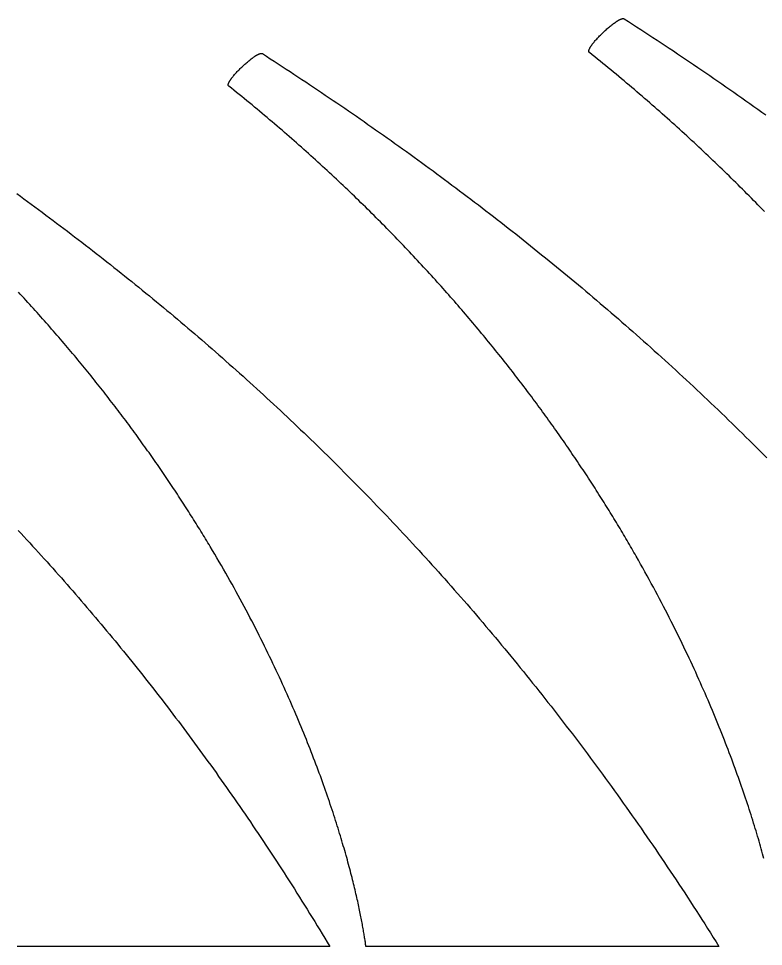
# Model space of a CAD drawing. Extents: x 1 to 390, y 1 to 88.
# Drawn here: x 137.4 to 202.6, y 1 to 82.3 of the extents above; entities that cross this region are included whole.
import ezdxf

# ---------------------------------------------------------------- set-up
doc = ezdxf.new("R2010")
doc.units = 0
doc.layers.add('IMPORT_-_GROVE_PROFILES', color=18, linetype='CONTINUOUS')

msp = doc.modelspace()

# ---------------------------------------------------------------- linework, layer by layer
at = {"layer": 'IMPORT_-_GROVE_PROFILES'}
for points in [[(202.695, 65.39), (202.506, 65.585), (202.317, 65.78), (202.127, 65.975), (201.936, 66.17), (201.744, 66.365), (201.552, 66.56), (201.359, 66.755), (201.166, 66.95), (200.972, 67.145), (200.777, 67.34), (200.582, 67.535), (200.386, 67.73), (200.189, 67.925), (199.992, 68.12), (199.793, 68.315), (199.595, 68.51), (199.395, 68.704), (199.195, 68.899), (198.995, 69.094), (198.793, 69.288), (198.591, 69.483), (198.388, 69.678), (198.185, 69.872), (197.981, 70.067), (197.776, 70.261), (197.57, 70.455), (197.364, 70.65), (197.157, 70.844), (196.95, 71.038), (196.742, 71.232), (196.533, 71.426), (196.323, 71.62), (196.113, 71.814), (195.902, 72.008), (195.69, 72.202), (195.478, 72.396), (195.265, 72.59), (195.051, 72.783), (194.837, 72.977), (194.621, 73.17), (194.406, 73.364), (194.189, 73.557), (193.972, 73.75), (193.754, 73.943), (193.535, 74.137), (193.316, 74.33), (193.096, 74.523), (192.875, 74.715), (192.654, 74.908), (192.432, 75.101), (192.209, 75.293), (191.985, 75.486), (191.761, 75.678), (191.536, 75.871), (191.31, 76.063), (191.084, 76.255), (190.857, 76.447), (190.629, 76.639), (190.401, 76.831), (190.171, 77.022), (189.941, 77.214), (189.711, 77.405), (189.479, 77.597), (189.247, 77.788), (189.014, 77.979), (188.781, 78.17), (188.546, 78.361), (188.311, 78.552), (188.076, 78.743), (187.839, 78.933), (187.602, 79.124), (187.364, 79.314), (187.359, 79.318), (187.354, 79.323), (187.349, 79.328), (187.345, 79.333), (187.341, 79.338), (187.337, 79.344), (187.334, 79.35), (187.331, 79.356), (187.328, 79.362), (187.326, 79.368), (187.324, 79.375), (187.322, 79.382), (187.32, 79.389), (187.319, 79.396), (187.318, 79.403), (187.317, 79.411), (187.317, 79.427), (187.317, 79.443), (187.319, 79.461), (187.322, 79.479), (187.326, 79.498), (187.331, 79.517), (187.337, 79.538), (187.344, 79.558), (187.352, 79.58), (187.361, 79.602), (187.371, 79.625), (187.382, 79.649), (187.394, 79.673), (187.407, 79.697), (187.421, 79.723), (187.435, 79.748), (187.451, 79.775), (187.467, 79.802), (187.484, 79.829), (187.502, 79.857), (187.521, 79.885), (187.54, 79.914), (187.561, 79.943), (187.582, 79.972), (187.604, 80.002), (187.626, 80.033), (187.649, 80.063), (187.673, 80.094), (187.698, 80.126), (187.723, 80.158), (187.775, 80.222), (187.83, 80.287), (187.887, 80.354), (187.945, 80.421), (188.006, 80.489), (188.069, 80.557), (188.133, 80.626), (188.199, 80.695), (188.266, 80.765), (188.334, 80.834), (188.404, 80.903), (188.474, 80.972), (188.546, 81.041), (188.617, 81.109), (188.69, 81.177), (188.763, 81.243), (188.836, 81.309), (188.909, 81.374), (188.982, 81.438), (189.056, 81.5), (189.128, 81.562), (189.201, 81.621), (189.272, 81.679), (189.343, 81.735), (189.414, 81.789), (189.483, 81.841), (189.551, 81.891), (189.618, 81.939), (189.651, 81.962), (189.683, 81.984), (189.715, 82.005), (189.747, 82.026), (189.778, 82.047), (189.809, 82.066), (189.84, 82.085), (189.869, 82.103), (189.899, 82.121), (189.928, 82.137), (189.956, 82.153), (189.984, 82.168), (190.011, 82.182), (190.038, 82.196), (190.064, 82.208), (190.09, 82.22), (190.114, 82.231), (190.139, 82.241), (190.162, 82.25), (190.185, 82.258), (190.207, 82.265), (190.228, 82.272), (190.249, 82.277), (190.269, 82.281), (190.288, 82.284), (190.307, 82.287), (190.324, 82.288), (190.341, 82.288), (190.357, 82.287), (190.364, 82.286), (190.372, 82.285), (190.379, 82.284), (190.386, 82.282), (190.393, 82.28), (190.399, 82.278), (190.406, 82.275), (190.412, 82.272), (190.417, 82.269), (190.423, 82.266), (190.783, 82.034), (191.142, 81.801), (191.502, 81.568), (191.861, 81.334), (192.219, 81.1), (192.577, 80.866), (192.935, 80.631), (193.293, 80.396), (193.65, 80.16), (194.007, 79.924), (194.364, 79.687), (194.72, 79.45), (195.076, 79.212), (195.432, 78.974), (195.787, 78.735), (196.142, 78.496), (196.497, 78.256), (196.851, 78.016), (197.205, 77.775), (197.559, 77.534), (197.913, 77.292), (198.266, 77.05), (198.618, 76.807), (198.971, 76.564), (199.323, 76.32), (199.675, 76.076), (200.026, 75.831), (200.377, 75.586), (200.728, 75.34), (201.079, 75.094), (201.429, 74.847), (201.778, 74.6), (202.128, 74.352), (202.477, 74.104), (202.826, 73.855)], [(202.658, 8.734), (202.6, 8.943), (202.542, 9.154), (202.482, 9.367), (202.422, 9.582), (202.36, 9.799), (202.297, 10.018), (202.233, 10.239), (202.167, 10.462), (202.101, 10.686), (202.033, 10.913), (201.964, 11.142), (201.894, 11.372), (201.823, 11.605), (201.75, 11.839), (201.676, 12.075), (201.601, 12.313), (201.525, 12.553), (201.448, 12.794), (201.369, 13.038), (201.289, 13.283), (201.208, 13.53), (201.125, 13.778), (201.041, 14.029), (200.956, 14.281), (200.87, 14.535), (200.782, 14.791), (200.693, 15.048), (200.603, 15.307), (200.511, 15.568), (200.418, 15.83), (200.323, 16.094), (200.227, 16.36), (200.13, 16.628), (200.032, 16.897), (199.932, 17.167), (199.83, 17.439), (199.727, 17.713), (199.623, 17.989), (199.518, 18.265), (199.41, 18.544), (199.302, 18.824), (199.192, 19.105), (199.081, 19.389), (198.968, 19.673), (198.853, 19.959), (198.738, 20.247), (198.62, 20.536), (198.501, 20.826), (198.381, 21.118), (198.259, 21.411), (198.136, 21.706), (198.011, 22.002), (197.884, 22.299), (197.756, 22.598), (197.627, 22.898), (197.496, 23.2), (197.363, 23.503), (197.229, 23.807), (197.093, 24.113), (196.955, 24.42), (196.816, 24.728), (196.676, 25.037), (196.533, 25.348), (196.389, 25.66), (196.244, 25.973), (196.097, 26.288), (195.948, 26.603), (195.797, 26.92), (195.645, 27.238), (195.491, 27.557), (195.335, 27.878), (195.178, 28.199), (195.019, 28.522), (194.858, 28.846), (194.696, 29.171), (194.532, 29.497), (194.366, 29.824), (194.198, 30.152), (194.029, 30.482), (193.858, 30.812), (193.685, 31.144), (193.51, 31.476), (193.333, 31.81), (193.155, 32.144), (192.975, 32.48), (192.793, 32.816), (192.609, 33.153), (192.424, 33.492), (192.236, 33.831), (192.047, 34.172), (191.856, 34.513), (191.663, 34.855), (191.468, 35.198), (191.37, 35.37), (191.271, 35.542), (191.172, 35.714), (191.072, 35.887), (190.972, 36.059), (190.872, 36.232), (190.771, 36.406), (190.669, 36.579), (190.567, 36.753), (190.465, 36.926), (190.362, 37.1), (190.259, 37.274), (190.155, 37.449), (190.05, 37.623), (189.946, 37.798), (189.84, 37.973), (189.734, 38.148), (189.628, 38.324), (189.521, 38.499), (189.414, 38.675), (189.306, 38.851), (189.198, 39.027), (189.089, 39.204), (188.98, 39.38), (188.87, 39.557), (188.76, 39.734), (188.649, 39.911), (188.538, 40.088), (188.426, 40.266), (188.314, 40.443), (188.201, 40.621), (188.088, 40.799), (187.974, 40.977), (187.86, 41.156), (187.745, 41.334), (187.63, 41.513), (187.514, 41.692), (187.398, 41.871), (187.281, 42.05), (187.164, 42.229), (187.046, 42.409), (186.928, 42.588), (186.809, 42.768), (186.689, 42.948), (186.57, 43.128), (186.449, 43.308), (186.328, 43.489), (186.207, 43.669), (186.085, 43.85), (185.962, 44.031), (185.839, 44.212), (185.716, 44.393), (185.592, 44.574), (185.467, 44.756), (185.342, 44.937), (185.217, 45.119), (185.09, 45.301), (184.964, 45.483), (184.837, 45.665), (184.709, 45.847), (184.581, 46.03), (184.452, 46.212), (184.322, 46.395), (184.192, 46.578), (184.062, 46.76), (183.931, 46.943), (183.8, 47.127), (183.668, 47.31), (183.535, 47.493), (183.402, 47.677), (183.268, 47.86), (183.134, 48.044), (182.999, 48.228), (182.864, 48.412), (182.728, 48.596), (182.592, 48.78), (182.455, 48.964), (182.317, 49.149), (182.179, 49.333), (182.041, 49.518), (181.901, 49.702), (181.762, 49.887), (181.622, 50.072), (181.481, 50.257), (181.339, 50.442), (181.197, 50.627), (181.055, 50.812), (180.912, 50.998), (180.768, 51.183), (180.624, 51.368), (180.479, 51.554), (180.334, 51.74), (180.188, 51.925), (180.042, 52.111), (179.895, 52.297), (179.747, 52.483), (179.599, 52.669), (179.45, 52.855), (179.301, 53.042), (179.151, 53.228), (179.001, 53.414), (178.85, 53.601), (178.698, 53.787), (178.546, 53.974), (178.393, 54.16), (178.24, 54.347), (178.086, 54.534), (177.931, 54.72), (177.776, 54.907), (177.621, 55.094), (177.464, 55.281), (177.308, 55.468), (177.15, 55.655), (176.992, 55.842), (176.834, 56.029), (176.674, 56.216), (176.515, 56.404), (176.354, 56.591), (176.193, 56.778), (176.032, 56.966), (175.87, 57.153), (175.707, 57.34), (175.544, 57.528), (175.38, 57.715), (175.215, 57.903), (175.05, 58.091), (174.884, 58.278), (174.718, 58.466), (174.551, 58.653), (174.383, 58.841), (174.215, 59.029), (174.046, 59.217), (173.877, 59.404), (173.707, 59.592), (173.536, 59.78), (173.365, 59.968), (173.193, 60.155), (173.021, 60.343), (172.848, 60.531), (172.674, 60.719), (172.5, 60.907), (172.325, 61.095), (172.15, 61.282), (171.974, 61.47), (171.797, 61.658), (171.619, 61.846), (171.442, 62.034), (171.263, 62.222), (171.084, 62.41), (170.904, 62.598), (170.723, 62.785), (170.542, 62.973), (170.36, 63.161), (170.178, 63.349), (169.995, 63.537), (169.811, 63.724), (169.627, 63.912), (169.442, 64.1), (169.257, 64.288), (169.071, 64.475), (168.884, 64.663), (168.696, 64.851), (168.508, 65.038), (168.32, 65.226), (168.13, 65.414), (167.94, 65.601), (167.75, 65.789), (167.558, 65.976), (167.366, 66.164), (167.174, 66.351), (166.981, 66.538), (166.787, 66.726), (166.592, 66.913), (166.397, 67.1), (166.201, 67.287), (166.005, 67.475), (165.808, 67.662), (165.61, 67.849), (165.411, 68.036), (165.212, 68.223), (165.012, 68.41), (164.812, 68.597), (164.611, 68.783), (164.409, 68.97), (164.207, 69.157), (164.004, 69.343), (163.8, 69.53), (163.596, 69.716), (163.391, 69.903), (163.185, 70.089), (162.978, 70.276), (162.771, 70.462), (162.564, 70.648), (162.355, 70.834), (162.146, 71.02), (161.936, 71.206), (161.726, 71.392), (161.515, 71.578), (161.303, 71.763), (161.091, 71.949), (160.878, 72.134), (160.664, 72.32), (160.449, 72.505), (160.234, 72.691), (160.018, 72.876), (159.802, 73.061), (159.585, 73.246), (159.367, 73.431), (159.148, 73.616), (158.929, 73.8), (158.709, 73.985), (158.488, 74.169), (158.267, 74.354), (158.045, 74.538), (157.822, 74.722), (157.599, 74.906), (157.375, 75.09), (157.15, 75.274), (156.924, 75.458), (156.698, 75.642), (156.471, 75.825), (156.243, 76.009), (156.015, 76.192), (155.786, 76.375), (155.781, 76.379), (155.776, 76.384), (155.772, 76.388), (155.768, 76.393), (155.764, 76.398), (155.761, 76.404), (155.757, 76.409), (155.754, 76.415), (155.752, 76.421), (155.749, 76.427), (155.747, 76.434), (155.746, 76.44), (155.744, 76.447), (155.743, 76.454), (155.741, 76.468), (155.741, 76.484), (155.742, 76.5), (155.743, 76.516), (155.746, 76.534), (155.75, 76.552), (155.755, 76.571), (155.76, 76.59), (155.767, 76.611), (155.775, 76.631), (155.784, 76.653), (155.793, 76.675), (155.804, 76.697), (155.815, 76.721), (155.828, 76.744), (155.841, 76.769), (155.855, 76.793), (155.87, 76.819), (155.886, 76.845), (155.902, 76.871), (155.92, 76.898), (155.938, 76.925), (155.957, 76.952), (155.976, 76.981), (155.996, 77.009), (156.017, 77.038), (156.039, 77.067), (156.061, 77.097), (156.084, 77.126), (156.132, 77.187), (156.183, 77.249), (156.235, 77.312), (156.29, 77.376), (156.346, 77.441), (156.405, 77.506), (156.465, 77.572), (156.527, 77.638), (156.59, 77.705), (156.655, 77.771), (156.721, 77.838), (156.787, 77.905), (156.855, 77.971), (156.924, 78.037), (156.993, 78.103), (157.063, 78.168), (157.133, 78.232), (157.203, 78.295), (157.274, 78.358), (157.344, 78.419), (157.415, 78.479), (157.485, 78.538), (157.554, 78.595), (157.623, 78.651), (157.692, 78.705), (157.759, 78.757), (157.826, 78.807), (157.891, 78.855), (157.956, 78.901), (158.019, 78.945), (158.05, 78.965), (158.08, 78.985), (158.11, 79.005), (158.14, 79.024), (158.169, 79.042), (158.198, 79.059), (158.226, 79.076), (158.254, 79.092), (158.281, 79.107), (158.308, 79.122), (158.335, 79.136), (158.36, 79.149), (158.385, 79.161), (158.41, 79.172), (158.434, 79.182), (158.457, 79.192), (158.48, 79.201), (158.502, 79.209), (158.523, 79.215), (158.544, 79.222), (158.564, 79.227), (158.583, 79.231), (158.601, 79.234), (158.619, 79.236), (158.636, 79.237), (158.652, 79.237), (158.668, 79.237), (158.682, 79.235), (158.689, 79.233), (158.696, 79.232), (158.702, 79.23), (158.709, 79.228), (158.715, 79.225), (158.72, 79.222), (158.726, 79.219), (158.731, 79.216), (159.078, 78.993), (159.424, 78.769), (159.77, 78.545), (160.115, 78.32), (160.46, 78.095), (160.805, 77.869), (161.15, 77.643), (161.494, 77.416), (161.838, 77.189), (162.181, 76.962), (162.525, 76.734), (162.868, 76.506), (163.21, 76.277), (163.552, 76.047), (163.895, 75.818), (164.236, 75.587), (164.578, 75.357), (164.919, 75.126), (165.259, 74.894), (165.6, 74.662), (165.94, 74.429), (166.28, 74.196), (166.619, 73.963), (166.959, 73.728), (167.298, 73.494), (167.636, 73.259), (167.974, 73.023), (168.312, 72.787), (168.65, 72.551), (168.987, 72.314), (169.324, 72.076), (169.661, 71.838), (169.997, 71.599), (170.333, 71.36), (170.669, 71.121), (171.005, 70.88), (171.34, 70.64), (171.674, 70.399), (172.009, 70.157), (172.343, 69.915), (172.677, 69.672), (173.01, 69.428), (173.343, 69.185), (173.676, 68.94), (174.009, 68.695), (174.341, 68.45), (174.673, 68.204), (175.005, 67.957), (175.336, 67.71), (175.667, 67.462), (175.997, 67.214), (176.328, 66.965), (176.658, 66.716), (176.987, 66.466), (177.317, 66.216), (177.646, 65.965), (177.974, 65.713), (178.303, 65.461), (178.631, 65.208), (178.958, 64.955), (179.286, 64.701), (179.613, 64.446), (179.94, 64.191), (180.266, 63.936), (180.592, 63.679), (180.918, 63.423), (181.243, 63.165), (181.568, 62.907), (181.893, 62.648), (182.218, 62.389), (182.542, 62.129), (182.866, 61.869), (183.189, 61.608), (183.512, 61.346), (183.835, 61.084), (184.158, 60.821), (184.48, 60.557), (184.802, 60.293), (185.123, 60.028), (185.444, 59.763), (185.765, 59.497), (186.086, 59.23), (186.406, 58.963), (186.726, 58.695), (187.045, 58.427), (187.364, 58.157), (187.683, 57.888), (188.002, 57.617), (188.32, 57.346), (188.638, 57.074), (188.955, 56.802), (189.273, 56.529), (189.589, 56.255), (189.906, 55.98), (190.222, 55.705), (190.538, 55.429), (190.854, 55.153), (191.169, 54.876), (191.484, 54.598), (191.798, 54.32), (192.112, 54.041), (192.426, 53.761), (192.74, 53.48), (193.053, 53.199), (193.366, 52.917), (193.678, 52.635), (193.991, 52.351), (194.303, 52.068), (194.614, 51.783), (194.925, 51.498), (195.236, 51.212), (195.547, 50.925), (195.857, 50.637), (196.167, 50.349), (196.476, 50.06), (196.785, 49.771), (197.094, 49.48), (197.402, 49.189), (197.711, 48.898), (198.018, 48.605), (198.326, 48.312), (198.633, 48.018), (198.94, 47.723), (199.246, 47.428), (199.552, 47.132), (199.858, 46.835), (200.163, 46.537), (200.469, 46.239), (200.773, 45.94), (201.078, 45.64), (201.382, 45.339), (201.685, 45.038), (201.989, 44.736), (202.292, 44.433), (202.594, 44.129), (202.897, 43.825)], [(137.215, 66.956), (137.535, 66.724), (137.854, 66.491), (138.173, 66.258), (138.491, 66.024), (138.81, 65.789), (139.128, 65.554), (139.445, 65.319), (139.763, 65.083), (140.08, 64.847), (140.396, 64.61), (140.713, 64.372), (141.029, 64.134), (141.345, 63.895), (141.66, 63.656), (141.975, 63.416), (142.29, 63.176), (142.605, 62.935), (142.919, 62.694), (143.233, 62.452), (143.547, 62.21), (143.86, 61.967), (144.173, 61.723), (144.486, 61.479), (144.798, 61.234), (145.11, 60.989), (145.422, 60.743), (145.733, 60.497), (146.044, 60.25), (146.355, 60.002), (146.666, 59.754), (146.976, 59.506), (147.286, 59.256), (147.595, 59.007), (147.905, 58.756), (148.214, 58.505), (148.522, 58.254), (148.831, 58.001), (149.139, 57.749), (149.446, 57.495), (149.754, 57.241), (150.061, 56.987), (150.367, 56.731), (150.674, 56.476), (150.98, 56.219), (151.286, 55.962), (151.591, 55.704), (151.896, 55.446), (152.201, 55.187), (152.506, 54.928), (152.81, 54.668), (153.114, 54.407), (153.417, 54.146), (153.721, 53.884), (154.024, 53.621), (154.326, 53.358), (154.629, 53.094), (154.931, 52.829), (155.232, 52.564), (155.534, 52.298), (155.835, 52.032), (156.135, 51.764), (156.436, 51.497), (156.736, 51.228), (157.036, 50.959), (157.335, 50.689), (157.634, 50.419), (157.933, 50.148), (158.231, 49.876), (158.529, 49.604), (158.827, 49.331), (159.125, 49.057), (159.422, 48.782), (159.719, 48.507), (160.015, 48.232), (160.311, 47.955), (160.607, 47.678), (160.903, 47.4), (161.198, 47.122), (161.493, 46.842), (161.788, 46.562), (162.082, 46.282), (162.376, 46.001), (162.669, 45.719), (162.963, 45.436), (163.256, 45.152), (163.548, 44.868), (163.84, 44.583), (164.132, 44.298), (164.424, 44.012), (164.715, 43.725), (165.006, 43.437), (165.297, 43.149), (165.587, 42.859), (165.877, 42.57), (166.167, 42.279), (166.456, 41.988), (166.745, 41.696), (167.034, 41.403), (167.322, 41.109), (167.61, 40.815), (167.898, 40.52), (168.185, 40.224), (168.473, 39.928), (168.759, 39.63), (169.046, 39.332), (169.332, 39.034), (169.617, 38.734), (169.903, 38.434), (170.188, 38.133), (170.472, 37.831), (170.757, 37.528), (171.041, 37.225), (171.325, 36.921), (171.608, 36.616), (171.891, 36.31), (172.174, 36.004), (172.456, 35.697), (172.738, 35.389), (173.02, 35.08), (173.301, 34.77), (173.582, 34.46), (173.863, 34.149), (174.143, 33.837), (174.423, 33.524), (174.703, 33.211), (174.982, 32.896), (175.261, 32.581), (175.54, 32.265), (175.818, 31.949), (176.096, 31.631), (176.374, 31.313), (176.651, 30.993), (176.928, 30.673), (177.205, 30.352), (177.481, 30.031), (177.757, 29.708), (178.033, 29.385), (178.308, 29.061), (178.583, 28.736), (178.858, 28.41), (179.132, 28.083), (179.406, 27.756), (179.679, 27.428), (179.953, 27.099), (180.226, 26.768), (180.498, 26.438), (180.77, 26.106), (181.042, 25.773), (181.314, 25.44), (181.585, 25.106), (181.856, 24.771), (182.126, 24.435), (182.396, 24.098), (182.666, 23.76), (182.936, 23.421), (183.205, 23.082), (183.474, 22.742), (183.742, 22.4), (184.01, 22.058), (184.278, 21.715), (184.545, 21.371), (184.812, 21.027), (185.079, 20.681), (185.346, 20.334), (185.612, 19.987), (185.877, 19.639), (186.143, 19.29), (186.407, 18.939), (186.672, 18.588), (186.936, 18.237), (187.2, 17.884), (187.464, 17.53), (187.727, 17.175), (187.99, 16.82), (188.253, 16.463), (188.515, 16.106), (188.777, 15.748), (189.038, 15.388), (189.299, 15.028), (189.56, 14.667), (189.82, 14.305), (190.081, 13.942), (190.34, 13.578), (190.6, 13.213), (190.859, 12.848), (191.117, 12.481), (191.376, 12.113), (191.634, 11.745), (191.891, 11.375), (192.149, 11.005), (192.406, 10.633), (192.662, 10.261), (192.918, 9.888), (193.174, 9.513), (193.43, 9.138), (193.685, 8.762), (193.94, 8.385), (194.194, 8.006), (194.448, 7.627), (194.702, 7.247), (194.955, 6.866), (195.208, 6.484), (195.461, 6.101), (195.713, 5.717), (195.965, 5.332), (196.217, 4.946), (196.468, 4.559), (196.719, 4.171), (196.969, 3.782), (197.22, 3.392), (197.469, 3.001), (197.719, 2.609), (197.968, 2.216), (198.217, 1.822), (198.465, 1.427), (198.713, 1.031), (167.795, 1.031), (167.784, 1.117), (167.772, 1.206), (167.76, 1.297), (167.747, 1.391), (167.733, 1.487), (167.719, 1.586), (167.704, 1.687), (167.688, 1.791), (167.672, 1.897), (167.655, 2.005), (167.637, 2.116), (167.618, 2.23), (167.599, 2.345), (167.578, 2.463), (167.557, 2.584), (167.536, 2.707), (167.513, 2.832), (167.49, 2.96), (167.466, 3.089), (167.441, 3.222), (167.415, 3.356), (167.389, 3.493), (167.361, 3.632), (167.333, 3.773), (167.304, 3.917), (167.274, 4.063), (167.243, 4.211), (167.212, 4.361), (167.179, 4.514), (167.146, 4.668), (167.112, 4.825), (167.076, 4.984), (167.04, 5.145), (167.003, 5.309), (166.965, 5.474), (166.926, 5.642), (166.887, 5.812), (166.846, 5.983), (166.804, 6.157), (166.761, 6.333), (166.718, 6.511), (166.673, 6.691), (166.628, 6.874), (166.581, 7.058), (166.533, 7.244), (166.485, 7.432), (166.435, 7.622), (166.384, 7.815), (166.333, 8.009), (166.28, 8.205), (166.226, 8.403), (166.171, 8.603), (166.115, 8.805), (166.058, 9.009), (166, 9.215), (165.941, 9.422), (165.88, 9.632), (165.819, 9.843), (165.756, 10.057), (165.693, 10.272), (165.628, 10.489), (165.562, 10.708), (165.495, 10.928), (165.427, 11.15), (165.357, 11.375), (165.287, 11.601), (165.215, 11.828), (165.142, 12.058), (165.068, 12.289), (164.993, 12.522), (164.916, 12.757), (164.838, 12.993), (164.759, 13.231), (164.679, 13.471), (164.598, 13.712), (164.515, 13.955), (164.431, 14.2), (164.346, 14.446), (164.259, 14.694), (164.171, 14.944), (164.082, 15.195), (163.992, 15.448), (163.9, 15.702), (163.807, 15.958), (163.713, 16.215), (163.617, 16.474), (163.52, 16.735), (163.422, 16.997), (163.322, 17.26), (163.221, 17.525), (163.118, 17.792), (163.014, 18.06), (162.909, 18.329), (162.803, 18.6), (162.695, 18.872), (162.585, 19.146), (162.474, 19.421), (162.362, 19.698), (162.248, 19.976), (162.133, 20.255), (162.017, 20.536), (161.899, 20.818), (161.779, 21.101), (161.658, 21.386), (161.535, 21.672), (161.411, 21.959), (161.286, 22.248), (161.159, 22.538), (161.031, 22.829), (160.901, 23.121), (160.769, 23.415), (160.636, 23.71), (160.501, 24.006), (160.365, 24.304), (160.227, 24.602), (160.088, 24.902), (159.947, 25.203), (159.805, 25.505), (159.66, 25.808), (159.515, 26.113), (159.368, 26.418), (159.219, 26.725), (159.068, 27.033), (158.916, 27.341), (158.762, 27.651), (158.607, 27.962), (158.449, 28.274), (158.291, 28.588), (158.13, 28.902), (157.968, 29.217), (157.804, 29.533), (157.639, 29.85), (157.472, 30.168), (157.303, 30.488), (157.132, 30.808), (156.96, 31.129), (156.785, 31.451), (156.609, 31.774), (156.432, 32.098), (156.252, 32.422), (156.071, 32.748), (155.888, 33.075), (155.704, 33.402), (155.517, 33.73), (155.329, 34.06), (155.139, 34.39), (154.947, 34.72), (154.753, 35.052), (154.557, 35.385), (154.36, 35.718), (154.161, 36.052), (154.06, 36.219), (153.959, 36.387), (153.858, 36.554), (153.756, 36.722), (153.654, 36.89), (153.552, 37.058), (153.448, 37.227), (153.345, 37.395), (153.241, 37.564), (153.136, 37.733), (153.031, 37.902), (152.926, 38.072), (152.82, 38.241), (152.713, 38.411), (152.606, 38.581), (152.499, 38.751), (152.391, 38.921), (152.282, 39.091), (152.174, 39.262), (152.064, 39.432), (151.954, 39.603), (151.844, 39.774), (151.733, 39.945), (151.622, 40.117), (151.51, 40.288), (151.398, 40.46), (151.285, 40.631), (151.172, 40.803), (151.058, 40.975), (150.944, 41.148), (150.829, 41.32), (150.714, 41.493), (150.598, 41.665), (150.482, 41.838), (150.365, 42.011), (150.248, 42.184), (150.13, 42.357), (150.012, 42.531), (149.894, 42.704), (149.774, 42.878), (149.655, 43.052), (149.534, 43.225), (149.414, 43.4), (149.292, 43.574), (149.171, 43.748), (149.048, 43.922), (148.926, 44.097), (148.802, 44.272), (148.679, 44.446), (148.554, 44.621), (148.429, 44.796), (148.304, 44.971), (148.178, 45.147), (148.052, 45.322), (147.925, 45.498), (147.798, 45.673), (147.67, 45.849), (147.541, 46.025), (147.412, 46.201), (147.283, 46.377), (147.153, 46.553), (147.022, 46.729), (146.891, 46.905), (146.76, 47.082), (146.627, 47.258), (146.495, 47.435), (146.362, 47.612), (146.228, 47.789), (146.094, 47.966), (145.959, 48.143), (145.824, 48.32), (145.688, 48.497), (145.551, 48.674), (145.414, 48.851), (145.277, 49.029), (145.139, 49.206), (145, 49.384), (144.861, 49.562), (144.722, 49.74), (144.582, 49.917), (144.441, 50.095), (144.3, 50.273), (144.158, 50.451), (144.016, 50.629), (143.873, 50.808), (143.729, 50.986), (143.585, 51.164), (143.441, 51.343), (143.296, 51.521), (143.15, 51.7), (143.004, 51.878), (142.857, 52.057), (142.71, 52.236), (142.562, 52.414), (142.414, 52.593), (142.265, 52.772), (142.115, 52.951), (141.965, 53.13), (141.814, 53.309), (141.663, 53.488), (141.511, 53.667), (141.359, 53.846), (141.206, 54.025), (141.053, 54.205), (140.898, 54.384), (140.744, 54.563), (140.589, 54.743), (140.433, 54.922), (140.277, 55.101), (140.12, 55.281), (139.962, 55.46), (139.804, 55.64), (139.646, 55.819), (139.486, 55.999), (139.327, 56.179), (139.166, 56.358), (139.005, 56.538), (138.844, 56.717), (138.682, 56.897), (138.519, 57.077), (138.356, 57.257), (138.192, 57.436), (138.027, 57.616), (137.862, 57.796), (137.697, 57.976), (137.531, 58.155), (137.364, 58.335)], [(137.337, 37.466), (137.592, 37.193), (137.846, 36.919), (138.1, 36.645), (138.354, 36.37), (138.607, 36.094), (138.86, 35.818), (139.113, 35.541), (139.366, 35.263), (139.618, 34.985), (139.87, 34.705), (140.121, 34.426), (140.373, 34.145), (140.624, 33.864), (140.874, 33.582), (141.125, 33.299), (141.375, 33.015), (141.625, 32.731), (141.874, 32.446), (142.123, 32.161), (142.372, 31.874), (142.621, 31.587), (142.869, 31.299), (143.117, 31.011), (143.365, 30.722), (143.613, 30.432), (143.86, 30.141), (144.107, 29.849), (144.353, 29.557), (144.599, 29.264), (144.845, 28.97), (145.091, 28.676), (145.336, 28.381), (145.581, 28.085), (145.826, 27.788), (146.071, 27.49), (146.315, 27.192), (146.559, 26.893), (146.802, 26.593), (147.045, 26.292), (147.288, 25.991), (147.531, 25.689), (147.773, 25.386), (148.015, 25.082), (148.257, 24.778), (148.499, 24.472), (148.74, 24.166), (148.981, 23.86), (149.221, 23.552), (149.461, 23.244), (149.701, 22.934), (149.941, 22.624), (150.18, 22.314), (150.419, 22.002), (150.658, 21.69), (150.896, 21.376), (151.134, 21.062), (151.372, 20.747), (151.61, 20.432), (151.847, 20.115), (152.084, 19.798), (152.32, 19.48), (152.557, 19.161), (152.793, 18.841), (153.028, 18.521), (153.264, 18.2), (153.499, 17.877), (153.733, 17.554), (153.968, 17.23), (154.202, 16.906), (154.436, 16.58), (154.669, 16.254), (154.902, 15.927), (155.135, 15.599), (155.368, 15.27), (155.6, 14.94), (155.832, 14.609), (156.064, 14.278), (156.295, 13.946), (156.526, 13.612), (156.757, 13.278), (156.987, 12.944), (157.217, 12.608), (157.447, 12.271), (157.677, 11.934), (157.906, 11.595), (158.135, 11.256), (158.363, 10.916), (158.591, 10.575), (158.819, 10.233), (159.047, 9.891), (159.274, 9.547), (159.501, 9.203), (159.728, 8.857), (159.954, 8.511), (160.18, 8.164), (160.406, 7.816), (160.631, 7.467), (160.856, 7.117), (161.081, 6.766), (161.306, 6.415), (161.53, 6.062), (161.754, 5.709), (161.977, 5.354), (162.2, 4.999), (162.423, 4.643), (162.646, 4.286), (162.868, 3.928), (163.09, 3.569), (163.312, 3.209), (163.533, 2.848), (163.754, 2.487), (163.975, 2.124), (164.195, 1.761), (164.415, 1.396), (164.635, 1.031), (137.246, 1.031)]]:
    msp.add_lwpolyline(points, dxfattribs=at)

doc.saveas('drawing.dxf')
